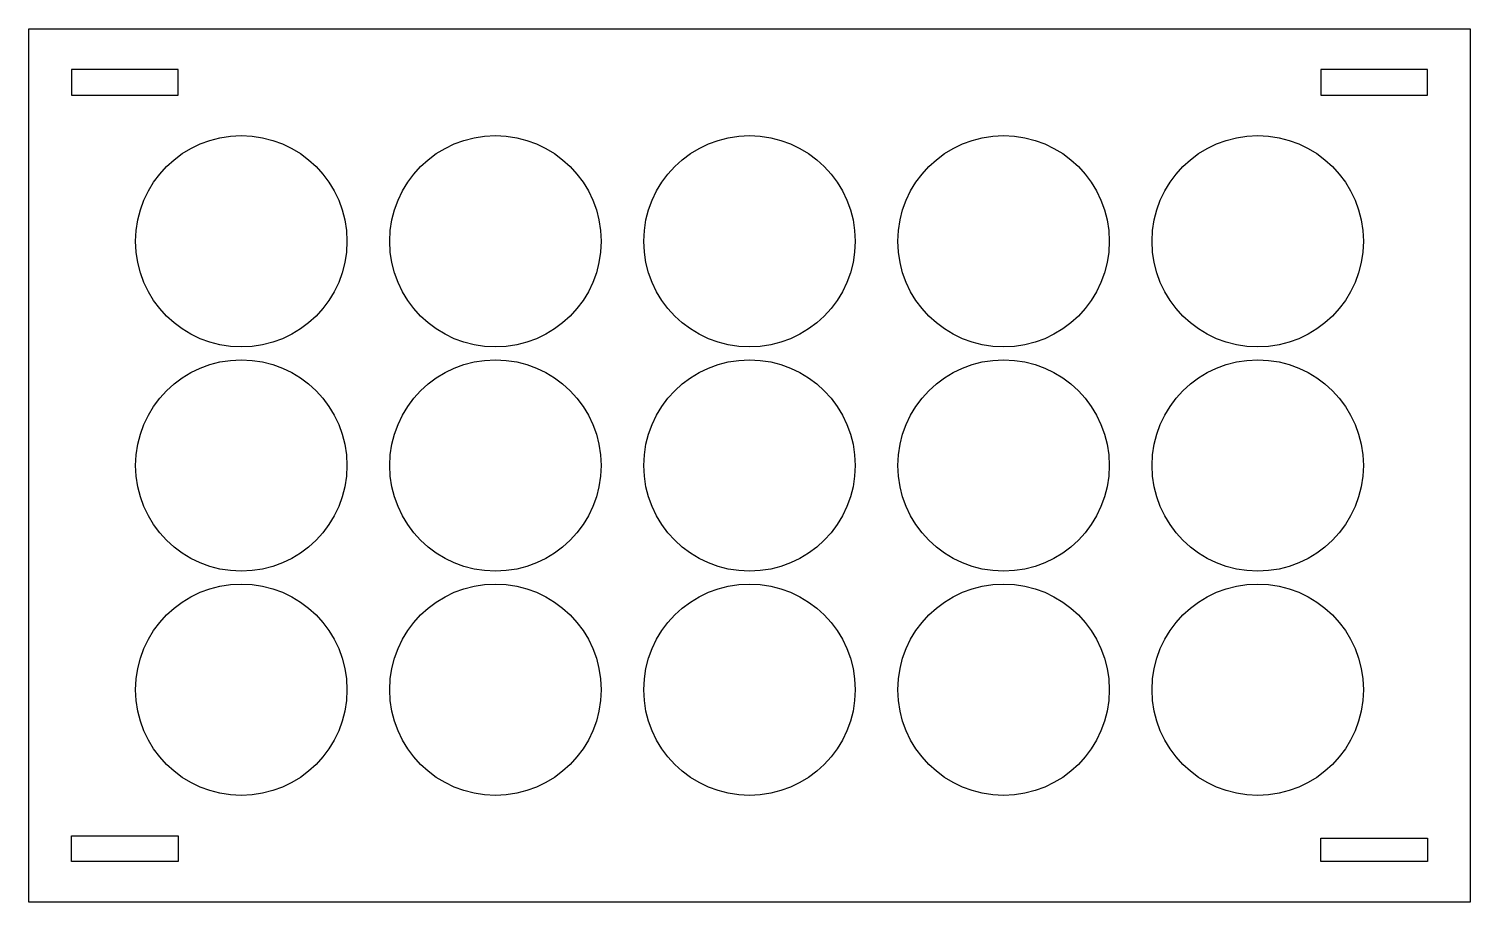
# Model space of a CAD drawing. Header units: inches. Extents: x 0 to 338, y 0 to 204.
import ezdxf

# ---------------------------------------------------------------- set-up
doc = ezdxf.new("R2010")
doc.units = ezdxf.units.IN
doc.header["$MEASUREMENT"] = 0

msp = doc.modelspace()

# ---------------------------------------------------------------- linework, layer by layer
for points in [[(0, 0), (0, 204.5), (337.5, 204.5), (337.5, 0)], [(35, 189), (35, 195), (10, 195), (10, 189)], [(327.5, 189), (327.5, 195), (302.5, 195), (302.5, 189)], [(10, 9.5), (10, 15.5), (35, 15.5), (35, 9.5)]]:
    msp.add_lwpolyline(points, close=True)
at = {"elevation": 5}
msp.add_lwpolyline([(327.5, 15), (327.5, 9.5), (302.5, 9.5), (302.5, 15)], close=True, dxfattribs=at)
for centre in [(49.75, 154.75), (109.25, 154.75), (168.75, 154.75), (228.25, 154.75), (287.75, 154.75), (49.75, 102.25), (109.25, 102.25), (168.75, 102.25), (228.25, 102.25), (287.75, 102.25), (49.75, 49.75), (109.25, 49.75), (168.75, 49.75), (228.25, 49.75), (287.75, 49.75)]:
    msp.add_circle(centre, 24.75)

doc.saveas('drawing.dxf')
